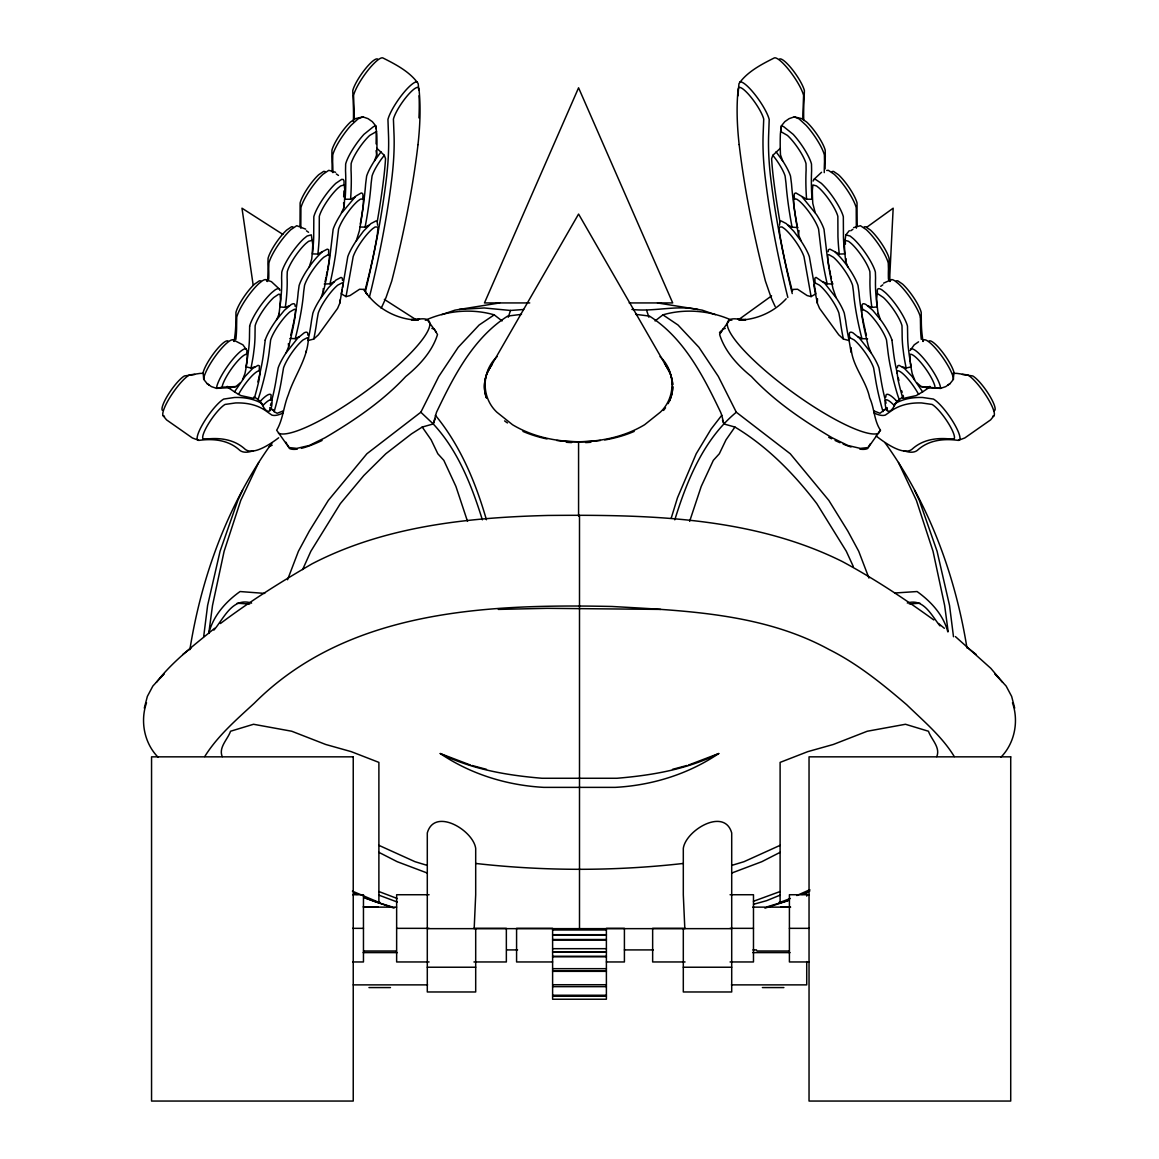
<?xml version="1.0" encoding="UTF-8"?>
<svg xmlns="http://www.w3.org/2000/svg" width="1159" height="1159" viewBox="0 0 1159 1159"><rect width="100%" height="100%" fill="white"/><g stroke="black" fill="none" stroke-linecap="round" stroke-linejoin="round"><path stroke-width="1.5" d="M851.126 347.599C851.836 365.621 866.106 380.239 869.656 397.812C874.538 408.359 873.872 420.311 880.463 430.221L867.54 448.547A94.125 19.717 36 0 1 859.848 449.127M300.804 228.207L300.934 207.707A25.44 5.592 -55 0 1 322.97 174.27L328.779 170.33L335.588 172.285M311.974 239.362L311.307 234.857L307.077 236.03L303.817 238.667A25.44 5.592 -55 0 0 281.782 272.104L281.594 278.131A593.886 130.431 -55 0 1 280.406 303.267L279.942 306.947L285.288 307.381L289.46 305.788M297.312 449.127A94.125 19.717 -36 0 1 289.605 448.547L276.682 430.221C283.158 419.167 283.506 406.36 288.345 394.668C294.372 375.675 307.657 358.754 308.395 338.341L307.367 337.675L303.035 339.935A21.47 4.708 -55 0 0 283.535 367.867L281.796 378.167A454.893 99.891 -55 0 1 278.667 394.234L278.537 394.813A441.854 97.037 -55 0 1 274.147 411.648L277.131 413.285L283.144 410.967M374.516 160.811L376.675 154.842A1044.462 229.381 -55 0 0 376.776 133.864L375.777 125.896L372.343 121.666L368.04 118.653L362.897 116.871L355.61 118.58L350.54 121.985A21.47 4.708 -55 0 0 331.952 150.192L331.851 156.566A1022.615 224.571 -55 0 1 332.053 171.778M843.39 339.051L842.97 337.037A597.827 131.286 55 0 1 840.13 320L838.899 313.075A21.47 4.708 55 0 0 819.413 285.143L815.081 282.883L814.849 278.174L816.066 277.392L824.759 283.361L836.45 298.182A25.44 5.592 55 0 1 844.288 313.176L845.635 320.565A593.886 130.431 55 0 0 848.46 337.501L849.083 340.529L843.39 339.051L838.754 334.821L819.543 308.366L817.327 303.122L817.486 298.718M889.561 280.536L893.169 208.2L866.802 227.222M474.176 928.649L475.697 894.777L475.697 848.46C473.336 830.337 434.582 806.997 427.294 832.959L427.294 991.974L475.697 991.974L475.697 928.649M327.519 269.902A776.211 170.46 -55 0 0 330.329 253.068L333.14 229.323A25.44 5.592 -55 0 1 340.63 214.589L344.122 207.026L344.353 203.405A1011.85 222.209 -55 0 0 344.817 190.337L344.209 184.947L340.645 185.933L337.892 188.164A21.47 4.708 -55 0 0 319.305 216.385L319.218 236.537A780.558 171.416 -55 0 1 318.16 251.344L317.87 254.038L312.437 253.908L312.655 251.967A776.269 170.474 -55 0 0 313.698 237.233L313.828 216.733A25.44 5.592 -55 0 1 335.864 183.296L341.673 179.37L343.354 179.5L344.035 181.065A1014.096 222.702 -55 0 1 344.035 185.208M375.994 128.692L375.777 125.896L373.546 126.606L363.94 134.357A25.44 5.592 -55 0 0 345.657 163.999L345.527 170.764A1018.674 223.716 -55 0 1 345.31 196.233L345.107 199.247L350.583 199.218L350.829 195.567A1022.615 224.571 -55 0 0 351.032 170.011L351.134 163.636A21.47 4.708 -55 0 1 369.721 135.415L376.588 131.46M825.049 168.91A1022.615 224.571 55 0 1 825.295 156.566L825.194 150.192A21.47 4.708 55 0 0 806.606 121.985L801.55 118.58L794.263 116.871L789.105 118.653L784.802 121.666L781.369 125.896L780.384 133.864A1044.462 229.381 55 0 0 780.485 154.842L782.629 160.811M885.795 397.16L885.998 395.074A25.44 5.592 55 0 1 895.907 400.261L896.965 401.434L892.879 408.272C886.939 416.414 884.65 406.099 885.201 400.449A21.47 4.708 55 0 1 893.56 404.824L894.284 405.621M417.993 144.6L418.225 142.383A1097.689 241.058 -55 0 0 418.964 88.939L418.327 87.591A21.47 4.708 -55 0 0 405.433 98.08A21.47 4.708 -55 0 0 393.423 119.102L393.973 133.285A1056.486 232.017 -55 0 1 392.423 173.184L392.22 175.197A2030.061 445.824 -55 0 1 370.967 290.808L369.315 297.472M811.112 296.617L803.984 256.617A21.47 4.708 55 0 0 784.484 228.685L781.992 226.961L779.123 227.092L779.732 233.973A1011.894 222.224 55 0 0 789.076 278.392L792.234 290.923L793.118 289.417L797.566 289.243L807.157 295.574L811.112 296.617L815.864 293.792L809.373 256.704A25.44 5.592 55 0 0 801.521 241.724L798.537 234.9L799.015 230.569M880.347 319.478L878.29 313.452M235.871 339.37L235.929 338.906A450.952 99.037 -55 0 0 236.61 325.824L236.769 317.088A25.484 5.592 -55 0 1 258.79 283.665L262.064 281.014A25.484 5.592 -55 0 1 266.976 281.42M779.514 225.237L779.92 221.717A2025.396 444.795 55 0 1 773.024 174.806L772.807 172.807A1054.212 231.525 55 0 1 771.619 158.696L772.836 155.306L780.369 148.236M328.605 255.096L328.649 249.707L327.273 249.142L317.87 254.038M847.866 266.874L845.708 261.47L846.041 258.689M228.062 341.05A21.47 4.708 -55 0 0 215.212 351.438A21.47 4.708 -55 0 0 203.144 372.488L203.694 379.341L207.099 383.6L211.402 386.613L216.588 388.366L222.166 387.164L222.325 385.918A21.47 4.708 -55 0 1 234.408 364.868A21.47 4.708 -55 0 1 247.244 354.495L246.983 362.144A443.81 97.472 -55 0 1 244.955 373.604L242.564 379.703M234.219 341.166L235.132 333.893A454.893 99.891 -55 0 0 235.842 320.681L235.958 312.322A21.47 4.708 -55 0 1 254.545 284.114L259.457 280.782L260.862 280.898M249.663 326.128L249.504 334.85A450.952 99.037 -55 0 1 248.808 347.946L247.91 355.161A451.039 99.051 -55 0 1 245.853 366.809L250.981 368.026L254.98 366.766M246.606 353.857L247.026 350.525L242.912 344.831L233.481 340.007A25.44 5.592 -55 0 0 218.269 352.307A25.44 5.592 -55 0 0 203.955 377.254L203.883 379.268M887.142 410.663L887.359 408.982L884.216 409.909L880.014 413.285L874.002 410.967M203.665 636.74L207.606 605.476L220.065 551.264L237.827 500.398L242.666 490.156M285.288 307.381L285.389 306.715A597.827 131.286 -55 0 0 287.099 277.378L287.258 271.742A21.47 4.708 -55 0 1 305.846 243.52L308.598 241.304L312.162 240.319L312.742 244.477A768.852 168.852 -55 0 1 311.713 259.051L309.294 266.874M828.134 251.691L828.511 249.707L829.887 249.142L839.29 254.038L844.708 253.908L844.491 251.967A776.269 170.474 55 0 1 843.448 237.233L843.332 216.733A25.44 5.592 55 0 0 821.296 183.296L815.472 179.37L813.806 179.5L813.111 181.065M897.341 367.78L897.689 365.896L899.065 365.317L904.44 368.417L912.003 376.342L922.665 391.858L930.199 386.816M359.725 227.005L365.085 227.135L365.78 223.484A1022.615 224.571 -55 0 0 371.141 183.296L372.068 175.936A21.47 4.708 -55 0 1 381.543 158.87L384.31 155.306L376.776 148.236M189.859 649.677C201.608 575.893 228.164 503.499 272.119 442.752M342.513 287.838L347.772 256.704A25.44 5.592 -55 0 1 355.625 241.724L363.419 231.22L370.88 223.615L376.009 220.92L377.226 221.717L377.631 225.237M313.756 339.051L314.176 337.037A597.827 131.286 -55 0 0 317.015 320L318.247 313.075A21.47 4.708 -55 0 1 337.747 285.143L342.064 282.883L343.107 283.549L339.819 303.122L337.602 308.366L318.392 334.821L313.756 339.051L308.062 340.529L308.685 337.501A593.886 130.431 -55 0 0 311.525 320.565L312.858 313.176A25.44 5.592 -55 0 1 320.71 298.182L328.49 287.693L335.951 280.072L341.079 277.392L342.311 278.174L342.513 280.377M342.209 289.33L341.282 293.792L346.034 296.617L349.989 295.574L359.58 289.243L364.027 289.417L364.926 290.923L368.084 278.392A1011.894 222.224 -55 0 0 377.414 233.973L378.022 227.092L375.168 226.961L372.662 228.685A21.47 4.708 -55 0 0 353.176 256.617L346.034 296.617M265.223 340.123L263.948 350.221A450.952 99.037 -55 0 1 261.63 365.23L260.253 371.851M259.167 370.779L259.457 365.896L258.08 365.317L252.705 368.417L245.157 376.342L234.495 391.858L226.947 386.816M250.981 368.026L251.329 366.345A455.197 99.964 -55 0 0 253.415 354.596L254.328 347.323A454.893 99.891 -55 0 0 255.023 334.125L255.139 325.766A21.47 4.708 -55 0 1 273.727 297.544L278.638 294.227L280.058 294.343L280.478 299.036A587.077 128.924 -55 0 1 278.957 314.277L276.798 319.478M936.762 756.639C940.688 747.381 931.199 739.341 928.46 731.242L905.469 724.274L867.251 731.242L833.307 744.469L807.736 751.655L780.108 762.39L780.108 902.368L790.308 898.471M321.057 297.675L324.172 288.519A769.083 168.895 -55 0 0 329.388 260.08L329.46 255.11L328.301 254.632L323.767 257.255A21.47 4.708 -55 0 0 304.542 285.331L303.672 291.822A597.827 131.286 -55 0 1 296.197 334.821L295.226 338.66L289.895 338.457M324.259 284.056L329.982 283.81L330.532 281.362A780.326 171.373 -55 0 0 335.835 252.503L338.558 229.134A21.47 4.708 -55 0 1 357.783 201.058L360.377 199.174L363.477 198.928L363.274 205.317A1011.85 222.209 -55 0 1 359.377 230.858L356.32 240.695M270.569 400.333L271.163 395.074A25.44 5.592 -55 0 0 261.239 400.261L260.195 401.434L264.266 408.272C270.206 416.414 272.495 406.099 271.959 400.449A21.47 4.708 -55 0 0 263.586 404.824L262.861 405.621M271.887 400.014L273.191 394.639A450.952 99.037 -55 0 0 276.306 378.703L278.146 367.954A25.484 5.592 -55 0 1 285.954 353.002L297.689 338.153L304.209 332.821A25.484 5.592 -55 0 1 307.801 335.154M482.361 519.826C471.699 485.578 458.022 450.561 433.249 423.962L436.494 412.3C453.662 376.414 473.089 338.066 507.7 316.074L521.492 314.35M146.527 702.745C140.036 721.246 144.252 743.151 158.102 757.247M144.31 708.135L147.352 696.414L152.872 686.027L163.97 674.06L160.522 677.696M270.482 405.418L271.09 403.231M671.22 518.131L677.508 497.704L696.211 453.763L711.148 429.004L721.767 415.27L720.666 412.3C703.484 376.414 684.056 338.066 649.446 316.074L635.668 314.35M674.799 519.826C687.07 480.275 703.629 439.348 736.313 412.227L790.25 453.763L828.83 500.398L847.852 531.126L858.718 551.264L868.946 578.066M689.634 521.333L701.224 486.432L713.336 460.34L719.319 453.763L726.012 439.826L734.922 427.048C767.316 446.49 794.016 473.799 816.82 503.658L846.302 551.264L853.299 566.49M254.415 397.914L254.589 397.363A444.1 97.53 -55 0 0 259.036 380.109L260.268 371.3A21.47 4.708 -55 0 0 238.928 393.654L238.551 394.393L241.058 395.625L253.502 398.348L253.966 397.088M508.25 317.233L510.511 310.467L523.694 309.496M260.195 401.434L257.95 399.565L258.341 398.493A121.999 26.787 -55 0 0 260.847 390.626A454.922 99.906 -55 0 0 265.397 372.966L267.121 364.752A454.893 99.891 -55 0 0 269.453 349.612L270.641 339.949A21.47 4.708 -55 0 1 289.866 311.872L294.4 309.25L295.559 309.728L295.299 315.291A587.091 128.939 -55 0 1 288.663 346.57L286.172 352.727M302.615 569.576L310.858 551.264L340.326 503.658L363.781 475.567L385.817 453.763L411.459 433.901L422.224 427.048L433.249 423.962L435.147 418.819M287.548 579.746L298.428 551.264L309.294 531.126L328.33 500.398L366.896 453.763L420.833 412.227L438.739 376.516L458.24 347.265L479.131 325.013L494.227 314.842L502.064 320.942M204.708 756.595C217.414 736.095 236.494 719.594 254.27 703.238C347.801 609.504 487.562 603.897 611.938 606.476C685.418 610.663 763.028 613.328 829.12 649.533C857.732 663.846 882.477 684.027 906.671 704.701C923.433 720.985 942.18 736.631 954.292 756.595M849.315 230.655L845.853 234.857L845.186 239.362A773.14 169.793 55 0 0 845.418 244.114M910.119 350.525L914.234 344.831L918.536 341.833M923.013 341.499L923.665 340.007A25.44 5.592 55 0 1 938.877 352.307A25.44 5.592 55 0 1 953.191 377.254L953.451 379.341L950.047 383.6L945.758 386.613L940.557 388.366L921.231 386.57L916.972 382.934M802.883 118.131A1052.488 231.134 55 0 1 803.057 109.96L803.578 95.386A25.44 5.592 55 0 0 789.351 70.496A25.44 5.592 55 0 0 774.067 58.051C761.593 64.296 747.033 71.872 738.978 83.665A1102.281 242.072 55 0 0 738.095 95.748M258.674 462.513L240.753 500.398L224.122 551.264L212.503 605.476L208.779 633.35C213.169 615.864 225.686 601.709 240.072 591.539L264.745 593.408M922.665 391.858L916.103 395.625L903.643 398.348L902.731 397.914L903.281 397.001M487.664 371.88L578.573 214.053L669.482 371.88M870.409 443.694L868.048 447.562L860.34 448.388L847.91 445.491L832.191 437.798C803.187 420.688 774.458 401.275 751.409 376.516C737.718 365.418 724.853 351.423 719.638 334.531L722.883 329.084L725.273 328.403M341.977 212.662L355.914 196.059L361.289 192.945L362.666 193.524L363.028 195.509A1014.777 222.861 -55 0 1 362.666 198.711M497.066 356.639C481.318 371.445 481.086 397.421 496.892 412.227L512.553 424.745C538.674 440.406 570.561 444.085 600.405 440.478M720.826 332.227L729.953 319.667M156.451 682.26C172.72 661.282 194.234 645.056 214.632 628.294M381.05 151.815L374.125 161.376A25.44 5.592 -55 0 0 366.635 176.11L365.636 183.948A1018.674 223.716 -55 0 1 360.29 223.977M276.465 319.927L284.375 310.322L291.068 304.614A25.484 5.592 -55 0 1 295.11 306.309M213.893 630.105C223.861 618.544 232.351 596.813 251.604 603.115M1000.898 757.247C1014.748 743.151 1018.964 721.246 1012.473 702.745M813.806 179.5L821.557 172.285M952.886 373.386A828.757 182.006 55 0 1 957.059 373.401L967.823 374.994A25.44 5.592 55 0 1 986.164 395.726A25.44 5.592 55 0 1 994.031 415.704L990.583 419.891L964.795 437.957L958.261 440.391A777.486 170.75 55 0 0 917.812 449.953A168.692 37.045 55 0 1 903.687 450.663M896.965 401.434L903.469 396.45L903.093 395.349M879.13 431.785L880.463 430.221M786.179 298.761C774.14 311.93 756.726 319.783 738.877 320.116L745.961 319.58L737.66 319.087M246.374 349.033A25.44 5.592 -55 0 0 231.163 361.333A25.44 5.592 -55 0 0 216.849 386.28L216.588 388.366L230.54 387.628L235.914 386.57L240.188 382.934M182.673 654.574L191.032 648.055M655.081 320.942L662.919 314.842C685.679 308.294 710.221 310.626 731.822 320.275M220.427 623.528C249.533 601.564 280.565 582.122 312.09 563.81C384.484 526.273 467.541 517.465 547.917 515.451C647.084 514.567 751.539 516.407 842.231 561.492C874.118 578.645 904.498 598.783 933.806 619.964M884.216 409.909L887.243 407.678M739.341 319.131L771.575 295.893M850.735 230.786L852.894 229.294M883.578 283.173L890.851 279.855M880.71 286.316L882.854 284.81M779.92 221.717L781.152 220.92L786.28 223.615L793.741 231.22L800.826 240.695M815.081 282.883L813.864 285.462L817.327 303.122M688.518 765.056L718.739 753.538C688.185 774.241 651.981 785.367 615.197 787.367L543.803 787.367C507.019 785.367 470.815 774.241 440.261 753.538L470.482 765.056M350.583 199.218L354.9 197.073M780.108 852.343L761.825 861.688L731.706 873.046M365.085 227.135L369.286 225.078M259.993 401.202L260.862 400.695M329.982 283.81L334.154 281.738M295.226 338.66L299.384 336.588M894.705 403.825L896.892 402.579A828.757 182.006 55 0 1 922.68 397.494L933.444 399.073A25.44 5.592 55 0 1 951.785 419.804A25.44 5.592 55 0 1 959.652 439.797L958.261 440.391M283.129 412.879L281.13 413.85A121.666 26.715 -55 0 1 271.757 415.038L267.005 411.677A824.831 181.137 -55 0 0 235.494 402.955L225.092 404.433A21.47 4.708 -55 0 0 209.62 421.934A21.47 4.708 -55 0 0 202.97 438.797L208.301 438.855A781.412 171.604 -55 0 1 244.752 448.924A164.824 36.19 -55 0 0 278.653 437.798M269.178 446.621L272.206 445.172M780.108 845.346L744.006 861.688L731.706 865.411M801.97 894.487L809.851 890.938M796.812 895.545L809.822 889.706M993.625 410.837L994.842 410.3A21.47 4.708 55 0 0 988.207 393.437A21.47 4.708 55 0 0 972.734 375.951L962.318 374.458M992.64 416.298L994.031 415.704M802.97 893.937L807.664 891.923M718.739 753.538C687.012 769.417 652.01 775.328 616.95 778.269L542.05 778.269C506.99 775.328 471.988 769.417 440.261 753.538M780.108 895.154L766.621 900.673L753.553 904.295M780.108 891.532L753.451 901.282M207.099 383.6L209.243 385.107M921.231 386.57L926.62 387.628L929.953 386.411M853.604 227.642L860.413 225.701L866.237 229.627A25.44 5.592 55 0 1 888.258 263.064L888.46 269.105A593.886 130.431 55 0 0 888.446 279.247M425.324 320.275C446.925 310.626 471.467 308.294 494.227 314.842M441.767 314.654L454.98 310.148L499.645 302.934M764.94 908.149L788.236 900.673M362.897 116.871L358.059 118.884L351.047 125.317A25.44 5.592 -55 0 0 332.763 154.958L332.633 161.738A1018.674 223.716 -55 0 1 332.879 172.633M783.267 901.919L787.352 900.673M767.128 906.831L781.905 902.339L779.138 902.325M672.524 769.359L686.925 765.491M631.901 309.424C653.879 312.046 675.885 304.875 697.921 309.453M683.303 863.455C614.444 871.249 544.556 871.249 475.697 863.455M459.225 309.453L484.245 307.975L510.511 310.467M902.166 366.766L906.179 368.026L911.307 366.809A451.039 99.051 55 0 1 910.525 362.81M556.755 440.478C586.584 444.085 618.471 440.406 644.592 424.745L660.268 412.227C676.059 397.421 675.827 371.445 660.079 356.639M867.685 305.788L871.858 307.381L877.218 306.947L876.74 303.267A593.886 130.431 55 0 1 875.567 278.131L875.378 272.104A25.44 5.592 55 0 0 853.343 238.667L850.083 236.03L845.853 234.857M222.166 387.164L235.914 386.57M826.7 170.46L828.366 170.33L834.19 174.27A25.44 5.592 55 0 1 856.211 207.707L856.342 228.207M832.119 171.518L833.538 171.402L838.435 174.719A21.47 4.708 55 0 1 857.037 202.941L857.124 223.107A780.558 171.416 55 0 0 857.269 226.28M864.165 226.874L865.585 226.758L870.481 230.09A21.47 4.708 55 0 1 889.083 258.298L889.228 263.933A597.827 131.286 55 0 0 889.648 281.478M896.284 280.898L897.689 280.782L902.6 284.114A21.47 4.708 55 0 1 921.202 312.322L921.318 320.681A454.893 99.891 55 0 0 922.013 333.893L922.926 341.166M894.965 592.988L917.073 591.539C930.909 601.434 943.397 614.893 947.787 631.785M907.294 603.013C923.694 597.885 931.604 615.675 939.963 625.874M909.279 603.926L919.971 603.216M419.486 319.087L411.184 319.58L418.269 320.116C397.421 319.797 377.24 308.96 365.418 291.764L367.113 294.618L364.027 289.417M194.828 374.458L184.426 375.951A21.47 4.708 -55 0 0 168.939 393.437A21.47 4.708 -55 0 0 162.303 410.3M926.62 387.628L940.557 388.366L940.297 386.28A25.44 5.592 55 0 0 925.983 361.333A25.44 5.592 55 0 0 910.771 349.033M857.776 336.588L861.934 338.66L867.598 338.848M823.006 281.738L827.178 283.81L832.886 284.056M787.859 225.078L792.061 227.135L797.957 227.599M498.312 609.402L547.207 608.33L660.688 609.402M529.75 302.934L484.462 302.934L578.573 87.794L672.698 302.934L629.178 302.934M352.64 894.734L363.462 894.734L363.462 961.956L352.64 961.956M429.076 894.734L396.639 894.734L396.639 961.956L429.076 961.956M730.069 894.734L753.48 894.734L753.48 961.956L730.069 961.956M809.228 894.734L789.409 894.734L789.409 961.956L809.228 961.956M379.862 902.325L377.066 902.325L391.872 906.831M363.158 906.903L377.935 906.903M781.065 906.903L790.061 906.903M364.042 907.135L396.581 907.135M752.684 907.135L790.641 907.135M352.64 928.345L363.462 928.345M396.639 928.345L429.076 928.345M473.93 928.345L506.353 928.345L506.353 961.956L473.93 961.956M685.07 928.345L652.647 928.345L652.647 961.956L685.07 961.956M730.069 928.345L753.48 928.345M789.409 928.345L809.228 928.345M427.294 928.649L731.706 928.649M552.611 929.982L606.389 929.982M552.611 934.705L606.389 934.705M552.611 935.038L606.389 935.038M552.611 939.514L606.389 939.514M552.611 939.949L606.389 939.949M552.611 948.685L606.389 948.685M506.729 949.916L517.58 949.916M624.397 949.916L653.357 949.916M752.915 949.916L756.537 949.916M363.578 951.003L395.842 951.003M756.986 951.003L789.265 951.003M552.611 951.814L606.389 951.814M552.611 952.234L606.389 952.234M363.158 952.611L397.363 952.611M752.799 952.611L790.061 952.611M552.611 956.276L606.389 956.276M552.611 956.783L606.389 956.783M552.611 961.956L516.581 961.956L516.581 928.345L552.611 928.345L552.611 999.232L606.389 999.232L606.389 928.345L624.411 928.345L624.411 961.956L606.389 961.956M427.294 967.229L475.697 967.229M683.303 967.229L731.706 967.229M552.611 968.678L606.389 968.678M552.611 970.836L606.389 970.836M552.611 971.343L606.389 971.343M552.611 984.73L606.389 984.73M353.22 984.875L427.584 984.875M731.416 984.875L806.722 984.875L806.722 961.579M552.611 986.657L606.389 986.657M368.953 987.569L390.467 987.569M762.376 987.569L783.89 987.569M552.611 995.248L606.389 995.248M552.611 996.262L606.389 996.262M794.48 198.711A1014.777 222.861 55 0 1 794.118 195.509L794.494 193.524L795.871 192.945L806.577 199.218L812.039 199.247L811.836 196.233A1018.674 223.716 55 0 1 811.619 170.764L811.488 163.999A25.44 5.592 55 0 0 793.205 134.357L783.6 126.606L781.369 125.896L781.166 128.692A1048.62 230.293 55 0 0 781.065 131.373M237.175 603.216L249.649 604.042M325.027 171.518L323.622 171.402L318.711 174.719A21.47 4.708 -55 0 0 300.123 202.941L300.036 223.107A780.558 171.416 -55 0 1 299.891 226.28M292.981 226.874L291.575 226.758L286.664 230.09A21.47 4.708 -55 0 0 268.077 258.298L267.917 263.933A597.827 131.286 -55 0 1 267.512 281.478M274.147 411.648L272.93 409.909L269.801 408.982L270.018 410.663M657.501 302.934L702.18 310.148L715.393 314.654M472.075 765.491L486.476 769.359M397.276 902.035L378.892 895.154M722.477 420.109L723.897 423.962L734.922 427.048M431.872 328.403L434.263 329.084L437.508 334.531C432.293 351.423 419.428 365.418 405.737 376.516C382.687 401.275 353.973 420.688 324.969 437.798L309.236 445.491L296.805 448.388L289.098 447.562L287.519 444.984M427.294 865.411L414.994 861.688L378.892 845.346M375.733 901.919L365.404 897.979M794.263 116.871L799.087 118.884L806.099 125.317A25.44 5.592 55 0 1 824.382 154.958L824.513 161.738A1018.674 223.716 55 0 0 824.266 172.633M780.558 131.46L787.425 135.415A21.47 4.708 55 0 1 806.012 163.636L806.113 170.011A1022.615 224.571 55 0 0 806.331 195.567L806.577 199.218M394.06 908.149L364.708 897.95M266.295 279.855L271.423 281.666L279.189 288.881M253.473 450.663A168.692 37.045 -55 0 1 239.348 449.953A777.486 170.75 -55 0 0 198.884 440.391L192.351 437.957L166.563 419.891L163.115 415.704A25.44 5.592 -55 0 1 170.981 395.726A25.44 5.592 -55 0 1 189.323 374.994L200.087 373.401A828.757 182.006 -55 0 1 202.883 373.372M227.193 386.411L230.54 387.628M953.278 379.268L954.002 372.488A21.47 4.708 55 0 0 941.934 351.438A21.47 4.708 55 0 0 929.098 341.05M950.047 383.6L947.903 385.107M397.363 898.558L378.892 891.532M427.294 873.046L397.175 861.688L378.892 852.343M163.115 415.704L164.506 416.298M198.884 440.391L197.494 439.797A25.44 5.592 -55 0 1 205.36 419.804A25.44 5.592 -55 0 1 223.701 399.073L234.466 397.494A828.757 182.006 -55 0 1 260.253 402.579L262.441 403.825M352.423 891.17L378.892 902.368L378.892 762.39L351.264 751.655L325.693 744.469L291.749 731.242L253.531 724.274L230.54 731.242C227.801 739.341 218.312 747.381 222.238 756.639M353.872 893.067L357.03 894.487M874.031 412.879L876.016 413.85A121.666 26.715 55 0 0 885.404 415.038L890.155 411.677A824.831 181.137 55 0 1 921.651 402.955L932.053 404.433A21.47 4.708 55 0 1 947.54 421.934A21.47 4.708 55 0 1 954.176 438.797L948.844 438.855A781.412 171.604 55 0 0 912.394 448.924A164.824 36.19 55 0 1 876.146 435.987M234.495 391.858L238.551 394.393M896.284 400.695L897.153 401.202M269.757 407.591L272.93 409.909M254.4 396.9L257.95 399.565M282.868 234.393L241.985 208.2L253.184 285.244M384.353 299.399L416.168 319.783M662.919 314.842L678.015 325.013L698.906 347.265L718.319 376.414L736.313 412.227M336.298 173.922L338.457 175.429M305.686 229.149L296.733 225.701L290.923 229.627A25.44 5.592 -55 0 0 268.888 263.064L268.7 269.105A593.886 130.431 -55 0 1 268.714 279.247M306.411 230.786L308.555 232.293M966.577 646.968L976.327 654.574M938.573 623.528L944.368 628.294M802.26 197.073L816.515 214.589A25.44 5.592 55 0 1 824.006 229.323L826.816 253.068A776.211 170.46 55 0 0 829.366 268.453M955.393 636.581L990.858 668.366L1002.549 682.26M420.833 412.227L433.249 423.962M998.479 677.696L995.03 674.06L1006.128 686.027L1011.648 696.414L1014.69 708.135M418.732 89.996A1102.281 242.072 -55 0 0 418.182 83.665C410.112 71.872 395.552 64.296 383.078 58.051A25.44 5.592 -55 0 0 367.794 70.496A25.44 5.592 -55 0 0 353.567 95.386L354.089 109.96A1052.488 231.134 -55 0 1 354.277 118.131M776.095 151.815L783.02 161.376A25.44 5.592 55 0 1 790.51 176.11L791.525 183.948A1018.674 223.716 55 0 0 796.856 223.977L797.435 227.005M772.836 155.306L775.603 158.87A21.47 4.708 55 0 1 785.092 175.936L786.005 183.296A1022.615 224.571 55 0 0 791.38 223.484L792.061 227.135M885.027 442.752C928.605 503.006 955.19 574.719 966.954 647.91M435.378 415.27C460.282 445.476 475.668 482.405 486.418 519.739M427.193 319.667L436.32 332.227M422.224 427.048L431.134 439.826L437.827 453.763L443.825 460.34L455.922 486.432L467.512 521.333M364.332 289.924L364.926 290.923M285.954 442.231L286.737 443.694M918.594 394.393L918.218 393.654A21.47 4.708 55 0 0 896.878 371.3L898.109 380.109A444.1 97.53 55 0 0 902.557 397.363L902.731 397.914M384.31 155.306L385.541 158.696A1054.212 231.525 -55 0 1 384.339 172.807L384.122 174.806A2025.396 444.795 -55 0 1 377.226 221.717M914.48 490.156L919.319 500.398L937.08 551.264L949.54 605.476L953.495 636.74M898.471 462.513L916.392 500.398L933.024 551.264L944.643 605.476L948.149 631.612M233.481 340.007L234.132 341.499M914.596 379.703L912.205 373.604A443.81 97.472 55 0 1 910.177 362.144L909.902 354.495A21.47 4.708 55 0 1 922.752 364.868A21.47 4.708 55 0 1 934.82 385.918L934.98 387.164M870.989 352.727L868.482 346.57A587.091 128.939 55 0 1 861.847 315.291L861.586 309.728L862.745 309.25L867.28 311.872A21.47 4.708 55 0 1 886.505 339.949L887.707 349.612A454.893 99.891 55 0 0 890.025 364.752L891.749 372.966A454.922 99.906 55 0 0 896.313 390.626A121.999 26.787 55 0 0 898.819 398.493L899.21 399.565M836.088 297.675L832.973 288.519A769.083 168.895 55 0 1 827.758 260.08L827.685 255.11L828.859 254.632L833.379 257.255A21.47 4.708 55 0 1 852.604 285.331L853.473 291.822A597.827 131.286 55 0 0 860.963 334.821L861.934 338.66M815.183 212.662L812.792 203.405A1011.85 222.209 55 0 1 812.329 190.337L812.937 184.947L816.501 185.933L819.254 188.164A21.47 4.708 55 0 1 837.856 216.385L837.943 236.537A780.558 171.416 55 0 0 838.986 251.344L839.29 254.038M771.01 297.24L765.404 281.043A2071.727 454.98 55 0 1 739.167 144.6M646.65 310.467L648.91 317.233M792.249 293.575L791.655 291.184A2026.12 444.955 55 0 1 770.445 175.791L770.228 173.792A1052.488 231.134 55 0 1 768.678 134.038L769.199 119.478A25.44 5.592 55 0 0 754.973 94.574A25.44 5.592 55 0 0 739.688 82.13M787.83 297.472L786.193 290.808A2030.061 445.824 55 0 1 764.94 175.197L764.723 173.184A1056.486 232.017 55 0 1 763.173 133.271L763.723 119.102A21.47 4.708 55 0 0 751.713 98.08A21.47 4.708 55 0 0 738.819 87.591L738.182 88.953A1097.689 241.058 55 0 0 738.92 142.383L739.152 144.6M886.056 403.231L883.955 394.639A450.952 99.037 55 0 1 880.84 378.703L879 367.954A25.484 5.592 55 0 0 871.191 353.002L859.456 338.153L852.952 332.821A25.484 5.592 55 0 0 849.359 335.154L849.895 338.022M721.767 415.27L723.897 423.962M832.09 281.767L832.51 283.651M827.178 283.81L826.613 281.362A780.326 171.373 55 0 1 821.325 252.503L818.587 229.134A21.47 4.708 55 0 0 799.362 201.058L796.769 199.174L793.669 198.928L793.886 205.317A1011.85 222.209 55 0 0 797.783 230.858L798.537 234.9M851.083 352.408L848.75 338.341L849.793 337.675L854.125 339.935A21.47 4.708 55 0 1 873.611 367.867L875.349 378.167A454.893 99.891 55 0 0 878.479 394.234L878.623 394.813A441.854 97.037 55 0 0 883.013 411.648M906.179 368.026L905.816 366.345A455.197 99.964 55 0 1 903.745 354.596L902.832 347.323A454.893 99.891 55 0 1 902.137 334.125L902.006 325.766A21.47 4.708 55 0 0 883.419 297.544L878.508 294.227L877.102 294.343L876.668 299.036A587.077 128.924 55 0 0 878.189 314.277M891.923 340.123L893.212 350.221A450.952 99.037 55 0 0 895.516 365.23L897.225 373.372M871.858 307.381L871.756 306.715A597.827 131.286 55 0 1 870.047 277.378L869.902 271.742A21.47 4.708 55 0 0 851.3 243.52L848.547 241.304L844.983 240.319L844.404 244.477A768.852 168.852 55 0 0 845.433 259.051L845.708 261.47M376.661 155.031L376.081 150.641M343.557 202.738L344.122 207.026M920.376 317.088L920.536 325.824A450.952 99.037 55 0 0 921.231 338.906L921.275 339.37M278.87 313.452L278.957 314.277M323.173 288.736L323.462 291.662M288.388 343.615L288.663 346.57M684.824 928.649L683.303 894.777L683.303 848.46C685.664 830.337 724.418 806.997 731.706 832.959L731.706 991.974L683.303 991.974L683.303 928.649M339.717 300.181L339.819 303.122M306.034 351.076L306.063 352.408M806.722 892.56L806.722 896.139M579.5 515.451L579.5 928.649M578.573 442.173L578.573 516.117M669.482 401.014A94.125 56.298 0 0 0 672.698 386.454A94.125 55.719 0 0 1 668.091 403.651M590.858 442.26A94.125 56.298 0 0 1 585.585 442.593M571.561 442.593A94.125 56.298 0 0 1 566.287 442.26M486.403 397.856A94.125 56.298 0 0 1 491.619 364.911M664.556 363.549A94.125 56.298 0 0 1 672.655 384.831A94.125 55.719 0 0 0 666.454 366.49M279.87 290.445A25.484 5.592 -55 0 0 274.958 290.04L271.699 292.691A25.484 5.592 -55 0 0 249.62 326.186M415.4 319.87A94.125 19.717 -36 0 1 385.773 375.82A94.125 19.717 -36 0 1 278.435 433.191M322.101 440.463A94.125 19.717 -36 0 1 301.398 448.33M376.124 132.72A1048.62 230.293 -55 0 1 376.096 143.919M343.919 190.931A1014.096 222.702 -55 0 1 343.658 196.827M327.229 271.351A776.211 170.46 -55 0 1 326.345 275.77M326.041 277.262A776.211 170.46 -55 0 1 325.071 281.767M265.179 340.195A25.484 5.592 -55 0 1 276.436 319.942M259.92 373.372A450.952 99.037 -55 0 1 258.935 377.602M258.587 379.036A450.952 99.037 -55 0 1 257.849 381.934M295.009 315.451A593.886 130.431 -55 0 0 298.167 292.459L299.123 285.505A25.44 5.592 -55 0 1 306.613 270.771L310.366 265.295A25.44 5.592 -55 0 1 321.898 252.242M294.734 316.9A593.886 130.431 -55 0 1 293.864 321.333M293.56 322.825A593.886 130.431 -55 0 1 290.735 335.183M365.491 291.184A2026.12 444.955 -55 0 0 386.715 175.791L386.918 173.792A1052.488 231.134 -55 0 0 388.468 134.038L387.946 119.478A25.44 5.592 -55 0 1 402.173 94.574A25.44 5.592 -55 0 1 417.457 82.13M417.993 144.6A2071.727 454.98 -55 0 1 391.742 281.043L386.135 297.24A102.224 22.456 -55 0 1 381.166 308.222M419.065 95.748A1102.281 242.072 -55 0 1 418.95 117.885M377.66 59.095A21.47 4.708 -55 0 0 364.766 69.598A21.47 4.708 -55 0 0 352.756 90.619L353.307 104.788A1056.486 232.017 -55 0 1 353.379 121.579M665.527 407.78A94.125 55.719 0 0 1 663.513 410.445M634.219 431.394A94.125 55.719 0 0 1 604.737 439.971M547.005 438.942A94.125 55.719 0 0 1 522.926 431.394M507.468 422.948A94.125 55.719 0 0 1 504.6 420.905M486.403 397.74A94.125 55.719 0 0 1 491.619 365.128M910.279 361.507A451.039 99.051 55 0 1 909.236 355.161L908.337 347.946A450.952 99.037 55 0 1 907.642 334.85L907.483 326.128A25.44 5.592 55 0 0 885.462 292.691L882.187 290.054A25.484 5.592 55 0 0 877.291 290.445A589.569 129.475 55 0 0 877.45 293.966M878.71 433.191A94.125 19.717 36 0 1 771.372 375.82A94.125 19.717 36 0 1 741.76 319.87M851.025 446.983A94.125 19.717 36 0 1 843.158 444.071M840.014 442.724A94.125 19.717 36 0 1 835.059 440.463M831.64 438.797A94.125 19.717 36 0 1 828.714 437.305M831.423 278.754A776.211 170.46 55 0 1 830.8 275.77M830.496 274.292A776.211 170.46 55 0 1 829.627 269.902M891.981 340.195A25.484 5.592 55 0 0 880.71 319.942L872.77 310.322L866.092 304.614A25.484 5.592 55 0 0 862.05 306.309A590.293 129.634 55 0 0 862.644 310.351M898.935 380.485A450.952 99.037 55 0 1 898.211 377.602M866.425 335.183A593.886 130.431 55 0 1 865.657 332.025M865.295 330.46A593.886 130.431 55 0 1 864.252 325.853M863.919 324.332A593.886 130.431 55 0 1 861.876 314.002M861.63 312.582A593.886 130.431 55 0 1 858.978 292.459L858.022 285.505A25.44 5.592 55 0 0 850.532 270.771L846.78 265.295A25.44 5.592 55 0 0 835.248 252.242M902.166 392.336A118.131 25.947 55 0 1 901.745 390.887M775.197 306.57A102.224 22.456 55 0 1 770.996 297.226M779.485 59.095A21.47 4.708 55 0 1 792.394 69.598A21.47 4.708 55 0 1 804.404 90.619L803.839 104.788A1056.486 232.017 55 0 0 803.738 120.116M890.17 281.42A25.484 5.592 55 0 1 895.081 281.014L898.355 283.651A25.484 5.592 55 0 1 920.434 317.16M719.507 332.72A94.125 20.587 38.5 0 1 721.477 330.851M353.234 756.841L151.554 756.841L151.554 1101.05L353.234 1101.05L353.234 756.841M1010.72 756.841L809.04 756.841L809.04 1101.05L1010.72 1101.05L1010.72 756.841"/></g></svg>
